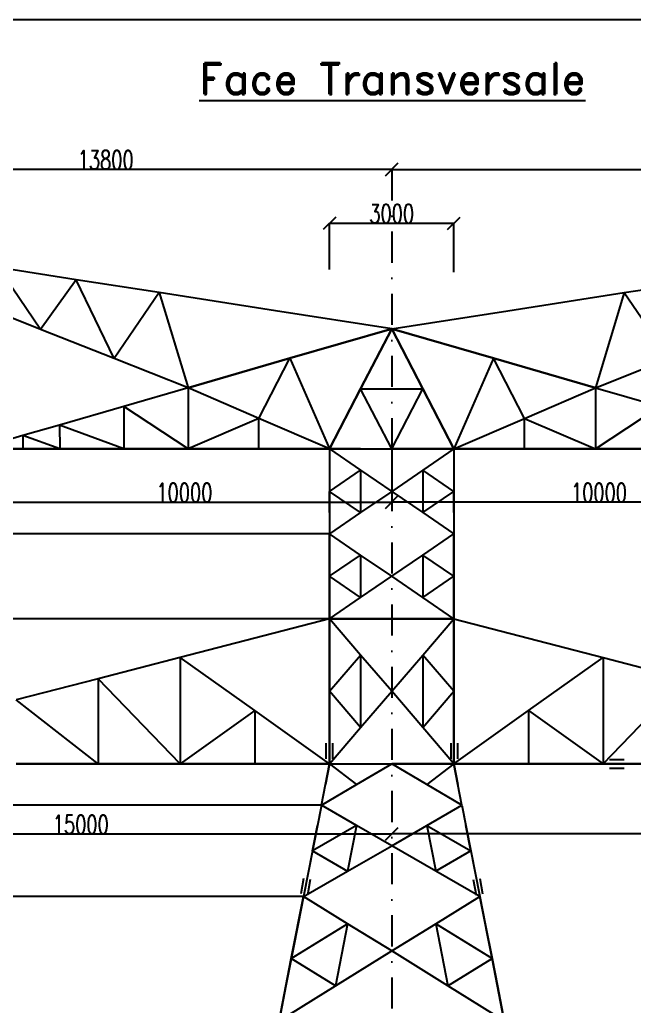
# Model space of a CAD drawing. Header units: millimetres. Extents: x 3750 to 125400, y -103 to 85997.
# Drawn here: x 15947 to 30771, y 62187 to 85997 of the extents above; entities that cross this region are included whole.
import ezdxf
from ezdxf.enums import TextEntityAlignment as Align

# ---------------------------------------------------------------- set-up
doc = ezdxf.new("R2010")
doc.units = ezdxf.units.MM
doc.header["$LTSCALE"] = 1500
doc.linetypes.add('DASHDOT', pattern=[1, 0.5, -0.25, 0, -0.25])
doc.linetypes.add('TRATTEGGIATA', pattern=[19.05, 12.7, -6.35])
for name, color, linetype in [('LS', 7, 'Continuous'), ('MZ', 6, 'DASHDOT'), ('REDUNDANT', 6, 'TRATTEGGIATA')]:
    doc.layers.add(name, color=color, linetype=linetype)
doc.styles.add('RD', font='ROMAND8.SHX', dxfattribs={"width": 0.7})
doc.styles.add('RS', font='ROMANS8.shx', dxfattribs={"width": 0.7})
doc.dimstyles.new('TRATTO', dxfattribs={"dimscale": 0, "dimtxt": 450, "dimasz": 300, "dimexe": 0, "dimexo": 0.06, "dimgap": 5, "dimtad": 1, "dimdec": 0, "dimzin": 0, "dimdsep": 46, "dimtxsty": 'RS', "dimblk1": 'OBLIQUE', "dimblk2": 'OBLIQUE', "dimsah": 1, "dimcen": 0.09, "dimclrd": 2, "dimclre": 2, "dimclrt": 7, "dimadec": 0, "dimazin": 0, "dimtfac": 1, "dimtdec": 0, "dimtix": 1, "dimtmove": 2, "dimatfit": 3, "dimfxl": 1, "dimtolj": 1, "dimtzin": 0, "dimarcsym": 0})

# ---------------------------------------------------------------- blocks, each defined once
blk = doc.blocks.new('_OBLIQUE')
at = {"color": 0, "linetype": 'ByBlock'}
blk.add_line((-0.5, -0.5), (0.5, 0.5), dxfattribs=at)
blk = doc.blocks.new('*D7')
at = {"color": 2, "lineweight": -2, "transparency": 16777216}
for p, q in [((23419, 79970), (23419, 81086)), ((23419, 81086), (26419, 81086)), ((26419, 79907), (26419, 81086))]:
    blk.add_line(p, q, dxfattribs=at)
at = {"layer": 'DEFPOINTS', "color": 0, "transparency": 16777216}
for p in [(26419, 81086), (23419, 79970), (26419, 79907)]:
    blk.add_point(p, dxfattribs=at)
at = {"color": 2, "lineweight": -2, "transparency": 16777216, "xscale": 300, "yscale": 300, "zscale": 300, "rotation": 180}
blk.add_blockref('_OBLIQUE', (23419, 81086), dxfattribs=at)
at = {"color": 2, "lineweight": -2, "transparency": 16777216, "xscale": 300, "yscale": 300, "zscale": 300}
blk.add_blockref('_OBLIQUE', (26419, 81086), dxfattribs=at)
at = {"color": 7, "transparency": 16777216, "insert": (24919, 81316), "char_height": 450, "attachment_point": 5, "style": 'RS'}
blk.add_mtext('\\A1;3000', dxfattribs=at)
blk = doc.blocks.new('*D8')
at = {"color": 2, "lineweight": -2, "transparency": 16777216}
for p, q in [((11119, 80639), (11119, 82383)), ((24919, 82383), (11119, 82383)), ((24919, 82384), (24919, 82383))]:
    blk.add_line(p, q, dxfattribs=at)
at = {"layer": 'DEFPOINTS', "color": 0, "transparency": 16777216}
for p in [(11119, 82383), (24919, 82383), (11119, 80639)]:
    blk.add_point(p, dxfattribs=at)
at = {"color": 2, "lineweight": -2, "transparency": 16777216, "xscale": 300, "yscale": 300, "zscale": 300, "rotation": 180}
blk.add_blockref('_OBLIQUE', (11119, 82383), dxfattribs=at)
at = {"color": 2, "lineweight": -2, "transparency": 16777216, "xscale": 300, "yscale": 300, "zscale": 300}
blk.add_blockref('_OBLIQUE', (24919, 82383), dxfattribs=at)
at = {"color": 7, "transparency": 16777216, "insert": (18019, 82613), "char_height": 450, "attachment_point": 5, "style": 'RS'}
blk.add_mtext('\\A1;13800', dxfattribs=at)
blk = doc.blocks.new('*D9')
at = {"color": 2, "lineweight": -2, "transparency": 16777216}
for p, q in [((24919, 82384), (24919, 82383)), ((24919, 82383), (38719, 82383)), ((38719, 80639), (38719, 82383))]:
    blk.add_line(p, q, dxfattribs=at)
at = {"layer": 'DEFPOINTS', "color": 0, "transparency": 16777216}
for p in [(24919, 82383), (38719, 82383), (38719, 80639)]:
    blk.add_point(p, dxfattribs=at)
at = {"color": 2, "lineweight": -2, "transparency": 16777216, "xscale": 300, "yscale": 300, "zscale": 300, "rotation": 180}
blk.add_blockref('_OBLIQUE', (24919, 82383), dxfattribs=at)
at = {"color": 2, "lineweight": -2, "transparency": 16777216, "xscale": 300, "yscale": 300, "zscale": 300}
blk.add_blockref('_OBLIQUE', (38719, 82383), dxfattribs=at)
at = {"color": 7, "transparency": 16777216, "insert": (31819, 82613), "char_height": 450, "attachment_point": 5, "style": 'RS'}
blk.add_mtext('\\A1;13800', dxfattribs=at)
blk = doc.blocks.new('*D10')
at = {"layer": 'DEFPOINTS', "color": 0, "transparency": 16777216}
for p in [(14919, 75639), (24919, 75639), (24919, 74354)]:
    blk.add_point(p, dxfattribs=at)
at = {"layer": 'LS', "color": 2, "lineweight": -2, "transparency": 16777216}
for p, q in [((14919, 75639), (14919, 74354)), ((24919, 75639), (24919, 74354)), ((14919, 74354), (24919, 74354))]:
    blk.add_line(p, q, dxfattribs=at)
at = {"layer": 'LS', "color": 2, "lineweight": -2, "transparency": 16777216, "xscale": 300, "yscale": 300, "zscale": 300, "rotation": 180}
blk.add_blockref('_OBLIQUE', (14919, 74354), dxfattribs=at)
at = {"layer": 'LS', "color": 2, "lineweight": -2, "transparency": 16777216, "xscale": 300, "yscale": 300, "zscale": 300}
blk.add_blockref('_OBLIQUE', (24919, 74354), dxfattribs=at)
at = {"layer": 'LS', "color": 7, "transparency": 16777216, "insert": (19919, 74584), "char_height": 450, "attachment_point": 5, "style": 'RS'}
blk.add_mtext('\\A1;10000', dxfattribs=at)
blk = doc.blocks.new('*D11')
at = {"layer": 'DEFPOINTS', "color": 0, "transparency": 16777216}
for p in [(24919, 75639), (34919, 75639), (24919, 74354)]:
    blk.add_point(p, dxfattribs=at)
at = {"layer": 'LS', "color": 2, "lineweight": -2, "transparency": 16777216}
for p, q in [((24919, 75639), (24919, 74354)), ((34919, 75639), (34919, 74354)), ((34919, 74354), (24919, 74354))]:
    blk.add_line(p, q, dxfattribs=at)
at = {"layer": 'LS', "color": 2, "lineweight": -2, "transparency": 16777216, "xscale": 300, "yscale": 300, "zscale": 300, "rotation": 180}
blk.add_blockref('_OBLIQUE', (24919, 74354), dxfattribs=at)
at = {"layer": 'LS', "color": 2, "lineweight": -2, "transparency": 16777216, "xscale": 300, "yscale": 300, "zscale": 300}
blk.add_blockref('_OBLIQUE', (34919, 74354), dxfattribs=at)
at = {"layer": 'LS', "color": 7, "transparency": 16777216, "insert": (29919, 74584), "char_height": 450, "attachment_point": 5, "style": 'RS'}
blk.add_mtext('\\A1;10000', dxfattribs=at)
blk = doc.blocks.new('*D12')
at = {"layer": 'DEFPOINTS', "color": 0, "transparency": 16777216}
for p in [(23419, 75639), (8424, 73589), (23419, 73589)]:
    blk.add_point(p, dxfattribs=at)
at = {"layer": 'LS', "color": 2, "lineweight": -2, "transparency": 16777216}
for p, q in [((23419, 75639), (8424, 75639)), ((8424, 75639), (8424, 73589)), ((23419, 73589), (8424, 73589))]:
    blk.add_line(p, q, dxfattribs=at)
at = {"layer": 'LS', "color": 2, "lineweight": -2, "transparency": 16777216, "xscale": 300, "yscale": 300, "zscale": 300}
for p, rotation in [((8424, 75639), 90), ((8424, 73589), 270)]:
    blk.add_blockref('_OBLIQUE', p, dxfattribs=dict(at, rotation=rotation))
at = {"layer": 'LS', "color": 7, "transparency": 16777216, "insert": (8194, 74614), "char_height": 450, "attachment_point": 5, "rotation": 90, "style": 'RS'}
blk.add_mtext('\\A1;2050', dxfattribs=at)
blk = doc.blocks.new('*D13')
at = {"layer": 'DEFPOINTS', "color": 0, "transparency": 16777216}
for p in [(23419, 73589), (8424, 71539), (23419, 71539)]:
    blk.add_point(p, dxfattribs=at)
at = {"layer": 'LS', "color": 2, "lineweight": -2, "transparency": 16777216}
for p, q in [((23419, 73589), (8424, 73589)), ((8424, 73589), (8424, 71539)), ((23419, 71539), (8424, 71539))]:
    blk.add_line(p, q, dxfattribs=at)
at = {"layer": 'LS', "color": 2, "lineweight": -2, "transparency": 16777216, "xscale": 300, "yscale": 300, "zscale": 300}
for p, rotation in [((8424, 73589), 90), ((8424, 71539), 270)]:
    blk.add_blockref('_OBLIQUE', p, dxfattribs=dict(at, rotation=rotation))
at = {"layer": 'LS', "color": 7, "transparency": 16777216, "insert": (8194, 72564), "char_height": 450, "attachment_point": 5, "rotation": 90, "style": 'RS'}
blk.add_mtext('\\A1;2050', dxfattribs=at)
blk = doc.blocks.new('*D14')
at = {"layer": 'DEFPOINTS', "color": 0, "transparency": 16777216}
for p in [(23419, 71539), (8424, 68039), (9919, 68039)]:
    blk.add_point(p, dxfattribs=at)
at = {"layer": 'LS', "color": 2, "lineweight": -2, "transparency": 16777216}
for p, q in [((23419, 71539), (8424, 71539)), ((8424, 71539), (8424, 68039)), ((9919, 68039), (8424, 68039))]:
    blk.add_line(p, q, dxfattribs=at)
at = {"layer": 'LS', "color": 2, "lineweight": -2, "transparency": 16777216, "xscale": 300, "yscale": 300, "zscale": 300}
for p, rotation in [((8424, 71539), 90), ((8424, 68039), 270)]:
    blk.add_blockref('_OBLIQUE', p, dxfattribs=dict(at, rotation=rotation))
at = {"layer": 'LS', "color": 7, "transparency": 16777216, "insert": (8194, 69789), "char_height": 450, "attachment_point": 5, "rotation": 90, "style": 'RS'}
blk.add_mtext('\\A1;3500', dxfattribs=at)
blk = doc.blocks.new('*D16')
at = {"layer": 'DEFPOINTS', "color": 0, "transparency": 16777216}
for p in [(9919, 68039), (24919, 66345), (24919, 66345)]:
    blk.add_point(p, dxfattribs=at)
at = {"layer": 'LS', "color": 2, "lineweight": -2, "transparency": 16777216}
for p, q in [((9919, 68039), (9919, 66345)), ((9919, 66345), (24919, 66345)), ((24919, 66345), (24919, 66345))]:
    blk.add_line(p, q, dxfattribs=at)
at = {"layer": 'LS', "color": 2, "lineweight": -2, "transparency": 16777216, "xscale": 300, "yscale": 300, "zscale": 300, "rotation": 180}
blk.add_blockref('_OBLIQUE', (9919, 66345), dxfattribs=at)
at = {"layer": 'LS', "color": 2, "lineweight": -2, "transparency": 16777216, "xscale": 300, "yscale": 300, "zscale": 300}
blk.add_blockref('_OBLIQUE', (24919, 66345), dxfattribs=at)
at = {"layer": 'LS', "color": 7, "transparency": 16777216, "insert": (17419, 66575), "char_height": 450, "attachment_point": 5, "style": 'RS'}
blk.add_mtext('\\A1;15000', dxfattribs=at)
blk = doc.blocks.new('*D17')
at = {"layer": 'DEFPOINTS', "color": 0, "transparency": 16777216}
for p in [(39919, 68039), (24919, 66345), (24919, 66345)]:
    blk.add_point(p, dxfattribs=at)
at = {"layer": 'LS', "color": 2, "lineweight": -2, "transparency": 16777216}
for p, q in [((39919, 68039), (39919, 66345)), ((24919, 66345), (24919, 66345)), ((39919, 66345), (24919, 66345))]:
    blk.add_line(p, q, dxfattribs=at)
at = {"layer": 'LS', "color": 2, "lineweight": -2, "transparency": 16777216, "xscale": 300, "yscale": 300, "zscale": 300, "rotation": 180}
blk.add_blockref('_OBLIQUE', (24919, 66345), dxfattribs=at)
at = {"layer": 'LS', "color": 2, "lineweight": -2, "transparency": 16777216, "xscale": 300, "yscale": 300, "zscale": 300}
blk.add_blockref('_OBLIQUE', (39919, 66345), dxfattribs=at)
at = {"layer": 'LS', "color": 7, "transparency": 16777216, "insert": (32419, 66575), "char_height": 450, "attachment_point": 5, "style": 'RS'}
blk.add_mtext('\\A1;15000', dxfattribs=at)
blk = doc.blocks.new('*D19')
at = {"layer": 'DEFPOINTS', "color": 0, "transparency": 16777216}
for p in [(23223, 67039), (8424, 64839), (22792, 64839)]:
    blk.add_point(p, dxfattribs=at)
at = {"layer": 'LS', "color": 2, "lineweight": -2, "transparency": 16777216}
for p, q in [((23223, 67039), (8424, 67039)), ((8424, 67039), (8424, 64839)), ((22792, 64839), (8424, 64839))]:
    blk.add_line(p, q, dxfattribs=at)
at = {"layer": 'LS', "color": 2, "lineweight": -2, "transparency": 16777216, "xscale": 300, "yscale": 300, "zscale": 300}
for p, rotation in [((8424, 67039), 90), ((8424, 64839), 270)]:
    blk.add_blockref('_OBLIQUE', p, dxfattribs=dict(at, rotation=rotation))
at = {"layer": 'LS', "color": 7, "transparency": 16777216, "insert": (8194, 65939), "char_height": 450, "attachment_point": 5, "rotation": 90, "style": 'RS'}
blk.add_mtext('\\A1;2200', dxfattribs=at)
blk = doc.blocks.new('*D20')
at = {"layer": 'DEFPOINTS', "color": 0, "transparency": 16777216}
for p in [(22792, 64839), (8424, 61839), (22203, 61839)]:
    blk.add_point(p, dxfattribs=at)
at = {"layer": 'LS', "color": 2, "lineweight": -2, "transparency": 16777216}
for p, q in [((22792, 64839), (8424, 64839)), ((8424, 64839), (8424, 61839)), ((22203, 61839), (8424, 61839))]:
    blk.add_line(p, q, dxfattribs=at)
at = {"layer": 'LS', "color": 2, "lineweight": -2, "transparency": 16777216, "xscale": 300, "yscale": 300, "zscale": 300}
for p, rotation in [((8424, 64839), 90), ((8424, 61839), 270)]:
    blk.add_blockref('_OBLIQUE', p, dxfattribs=dict(at, rotation=rotation))
at = {"layer": 'LS', "color": 7, "transparency": 16777216, "insert": (8194, 63339), "char_height": 450, "attachment_point": 5, "rotation": 90, "style": 'RS'}
blk.add_mtext('\\A1;3000', dxfattribs=at)

msp = doc.modelspace()

# ---------------------------------------------------------------- linework, layer by layer
at = {"layer": 'LS', "color": 2}
msp.add_line((23222.9, 67038.7), (20264.5, 67038.7), dxfattribs=at)
at = {"layer": 'LS', "color": 8}
msp.add_lwpolyline([(3750, 85997.3), (3750, -102.7), (99150, -102.7), (99150, 11897.3), (125400, 11897.3), (125400, 85997.3), (3750, 85997.3)], close=True, dxfattribs=at)
at = {"layer": 'MZ'}
msp.add_line((24918.9, 82383.5), (24918.9, 41136.2), dxfattribs=at)
at = {"layer": 'REDUNDANT'}
for p, q in [((16450.9, 78523.7), (15426.9, 80015.7)), ((16450.9, 78523.7), (15426.9, 80015.7)), ((17304.9, 79722.7), (15426.9, 80015.7)), ((17304.9, 79722.7), (15426.9, 80015.7)), ((17304.9, 79722.7), (15426.9, 80015.7)), ((17304.9, 79722.7), (15426.9, 80015.7)), ((17304.9, 79722.7), (16450.9, 78523.7)), ((17304.9, 79722.7), (16450.9, 78523.7)), ((18227.9, 77818.7), (17304.9, 79722.7)), ((18227.9, 77818.7), (17304.9, 79722.7)), ((19308.9, 79411.7), (17304.9, 79722.7)), ((19308.9, 79411.7), (17304.9, 79722.7)), ((19308.9, 79411.7), (17304.9, 79722.7)), ((19308.9, 79411.7), (17304.9, 79722.7)), ((30528.9, 79411.7), (32532.9, 79722.7)), ((30528.9, 79411.7), (32532.9, 79722.7)), ((30528.9, 79411.7), (32532.9, 79722.7)), ((30528.9, 79411.7), (32532.9, 79722.7)), ((19308.9, 79411.7), (18227.9, 77818.7)), ((19308.9, 79411.7), (18227.9, 77818.7)), ((19308.9, 79411.7), (20005.9, 77113.7)), ((19308.9, 79411.7), (20005.9, 77113.7)), ((19308.9, 79411.7), (19308.9, 79411.7)), ((19308.9, 79411.7), (20005.9, 77113.7)), ((19308.9, 79411.7), (20005.9, 77113.7)), ((22113.9, 78974.7), (19308.9, 79411.7)), ((22113.9, 78974.7), (19308.9, 79411.7)), ((22113.9, 78974.7), (19308.9, 79411.7)), ((22113.9, 78974.7), (19308.9, 79411.7)), ((27723.9, 78974.7), (30528.9, 79411.7)), ((27723.9, 78974.7), (30528.9, 79411.7)), ((27723.9, 78974.7), (30528.9, 79411.7)), ((27723.9, 78974.7), (30528.9, 79411.7)), ((30528.9, 79411.7), (29831.9, 77113.7)), ((30528.9, 79411.7), (29831.9, 77113.7)), ((30528.9, 79411.7), (29831.9, 77113.7)), ((30528.9, 79411.7), (29831.9, 77113.7)), ((30528.9, 79411.7), (31609.9, 77818.7)), ((30528.9, 79411.7), (31609.9, 77818.7)), ((30528.9, 79411.7), (30528.9, 79411.7)), ((16450.9, 78523.7), (14673.9, 79228.7)), ((16450.9, 78523.7), (14673.9, 79228.7)), ((16450.9, 78523.7), (14673.9, 79228.7)), ((16450.9, 78523.7), (14673.9, 79228.7)), ((24918.9, 78538.7), (22113.9, 78974.7)), ((24918.9, 78538.7), (22113.9, 78974.7)), ((24918.9, 78538.7), (22113.9, 78974.7)), ((24918.9, 78538.7), (22113.9, 78974.7)), ((24918.9, 78538.7), (27723.9, 78974.7)), ((24918.9, 78538.7), (27723.9, 78974.7)), ((24918.9, 78538.7), (27723.9, 78974.7)), ((24918.9, 78538.7), (27723.9, 78974.7)), ((18227.9, 77818.7), (16450.9, 78523.7)), ((18227.9, 77818.7), (16450.9, 78523.7)), ((18227.9, 77818.7), (16450.9, 78523.7)), ((18227.9, 77818.7), (16450.9, 78523.7)), ((24918.9, 78538.7), (22461.9, 77826.7)), ((24918.9, 78538.7), (22461.9, 77826.7)), ((22461.9, 77826.7), (24918.9, 78538.7)), ((22461.9, 77826.7), (24918.9, 78538.7)), ((24918.9, 78538.7), (24168.9, 77088.7)), ((24918.9, 78538.7), (24168.9, 77088.7)), ((24168.9, 77088.7), (24918.9, 78538.7)), ((24168.9, 77088.7), (24918.9, 78538.7)), ((24918.9, 78538.7), (24918.9, 78538.7)), ((24918.9, 78538.7), (24918.9, 78538.7)), ((24918.9, 78538.7), (25668.9, 77088.7)), ((24918.9, 78538.7), (25668.9, 77088.7)), ((24918.9, 78538.7), (27375.9, 77826.7)), ((24918.9, 78538.7), (27375.9, 77826.7)), ((25668.9, 77088.7), (24918.9, 78538.7)), ((25668.9, 77088.7), (24918.9, 78538.7)), ((27375.9, 77826.7), (24918.9, 78538.7)), ((27375.9, 77826.7), (24918.9, 78538.7)), ((20005.9, 77113.7), (18227.9, 77818.7)), ((20005.9, 77113.7), (18227.9, 77818.7)), ((20005.9, 77113.7), (18227.9, 77818.7)), ((20005.9, 77113.7), (18227.9, 77818.7)), ((22461.9, 77826.7), (20005.9, 77113.7)), ((22461.9, 77826.7), (20005.9, 77113.7)), ((20005.9, 77113.7), (22461.9, 77826.7)), ((20005.9, 77113.7), (22461.9, 77826.7)), ((21711.9, 76376.7), (22461.9, 77826.7)), ((21711.9, 76376.7), (22461.9, 77826.7)), ((22461.9, 77826.7), (23418.9, 75638.7)), ((22461.9, 77826.7), (23418.9, 75638.7)), ((27375.9, 77826.7), (26418.9, 75638.7)), ((27375.9, 77826.7), (26418.9, 75638.7)), ((27375.9, 77826.7), (29831.9, 77113.7)), ((27375.9, 77826.7), (29831.9, 77113.7)), ((28125.9, 76376.7), (27375.9, 77826.7)), ((28125.9, 76376.7), (27375.9, 77826.7)), ((29831.9, 77113.7), (27375.9, 77826.7)), ((29831.9, 77113.7), (27375.9, 77826.7)), ((29831.9, 77113.7), (31609.9, 77818.7)), ((29831.9, 77113.7), (31609.9, 77818.7)), ((29831.9, 77113.7), (31609.9, 77818.7)), ((29831.9, 77113.7), (31609.9, 77818.7)), ((20005.9, 77113.7), (18456.9, 76664.7)), ((20005.9, 77113.7), (18456.9, 76664.7)), ((21711.9, 76376.7), (20005.9, 77113.7)), ((21711.9, 76376.7), (20005.9, 77113.7)), ((20005.9, 77113.7), (20005.9, 75638.7)), ((20005.9, 77113.7), (20005.9, 75638.7)), ((20005.9, 77113.7), (20005.9, 77113.7)), ((21711.9, 76376.7), (20005.9, 77113.7)), ((21711.9, 76376.7), (20005.9, 77113.7)), ((20005.9, 77113.7), (20005.9, 75638.7)), ((20005.9, 77113.7), (20005.9, 75638.7)), ((24168.9, 77088.7), (23418.9, 75638.7)), ((24168.9, 77088.7), (23418.9, 75638.7)), ((23418.9, 75638.7), (24168.9, 77088.7)), ((23418.9, 75638.7), (24168.9, 77088.7)), ((24168.9, 77088.7), (24168.9, 77088.7)), ((24918.9, 75638.7), (24168.9, 77088.7)), ((24918.9, 75638.7), (24168.9, 77088.7)), ((24168.9, 77088.7), (25668.9, 77088.7)), ((24168.9, 77088.7), (25668.9, 77088.7)), ((24918.9, 75638.7), (25668.9, 77088.7)), ((24918.9, 75638.7), (25668.9, 77088.7)), ((25668.9, 77088.7), (26418.9, 75638.7)), ((25668.9, 77088.7), (26418.9, 75638.7)), ((25668.9, 77088.7), (25668.9, 77088.7)), ((26418.9, 75638.7), (25668.9, 77088.7)), ((26418.9, 75638.7), (25668.9, 77088.7)), ((28125.9, 76376.7), (29831.9, 77113.7)), ((28125.9, 76376.7), (29831.9, 77113.7)), ((28125.9, 76376.7), (29831.9, 77113.7)), ((28125.9, 76376.7), (29831.9, 77113.7)), ((29831.9, 77113.7), (29831.9, 75638.7)), ((29831.9, 77113.7), (29831.9, 75638.7)), ((29831.9, 77113.7), (29831.9, 77113.7)), ((29831.9, 77113.7), (29831.9, 75638.7)), ((29831.9, 77113.7), (29831.9, 75638.7)), ((29831.9, 77113.7), (31380.9, 76664.7)), ((29831.9, 77113.7), (31380.9, 76664.7)), ((18456.9, 76664.7), (16908.9, 76215.7)), ((18456.9, 76664.7), (16908.9, 76215.7)), ((20005.9, 75638.7), (18456.9, 76664.7)), ((20005.9, 75638.7), (18456.9, 76664.7)), ((18456.9, 76664.7), (18457.9, 75638.7)), ((18456.9, 76664.7), (18457.9, 75638.7)), ((29831.9, 75638.7), (31380.9, 76664.7)), ((29831.9, 75638.7), (31380.9, 76664.7)), ((16908.9, 76215.7), (16024.9, 75959.7)), ((16908.9, 76215.7), (16024.9, 75959.7)), ((18457.9, 75638.7), (16908.9, 76215.7)), ((18457.9, 75638.7), (16908.9, 76215.7)), ((16908.9, 76215.7), (16909.9, 75638.7)), ((16908.9, 76215.7), (16909.9, 75638.7)), ((16908.9, 76215.7), (16908.9, 76215.7)), ((16908.9, 76215.7), (16909.9, 75638.7)), ((21711.9, 76376.7), (20005.9, 75638.7)), ((21711.9, 76376.7), (20005.9, 75638.7)), ((23418.9, 75638.7), (21711.9, 76376.7)), ((23418.9, 75638.7), (21711.9, 76376.7)), ((23418.9, 75638.7), (21711.9, 76376.7)), ((23418.9, 75638.7), (21711.9, 76376.7)), ((21712.9, 75638.7), (21711.9, 76376.7)), ((21712.9, 75638.7), (21711.9, 76376.7)), ((26418.9, 75638.7), (28125.9, 76376.7)), ((26418.9, 75638.7), (28125.9, 76376.7)), ((26418.9, 75638.7), (28125.9, 76376.7)), ((26418.9, 75638.7), (28125.9, 76376.7)), ((28124.9, 75638.7), (28125.9, 76376.7)), ((28124.9, 75638.7), (28125.9, 76376.7)), ((28125.9, 76376.7), (29831.9, 75638.7)), ((28125.9, 76376.7), (29831.9, 75638.7)), ((16024.9, 75959.7), (14918.9, 75638.7)), ((16024.9, 75959.7), (14918.9, 75638.7)), ((16909.9, 75638.7), (16024.9, 75959.7)), ((16909.9, 75638.7), (16024.9, 75959.7)), ((16024.9, 75959.7), (16024.9, 75638.7)), ((16024.9, 75959.7), (16024.9, 75638.7)), ((14918.9, 75638.7), (16024.9, 75638.7)), ((16024.9, 75638.7), (14918.9, 75638.7)), ((16024.9, 75638.7), (14918.9, 75638.7)), ((16024.9, 75638.7), (14918.9, 75638.7)), ((16024.9, 75638.7), (16909.9, 75638.7)), ((16909.9, 75638.7), (16024.9, 75638.7)), ((16909.9, 75638.7), (16024.9, 75638.7)), ((16909.9, 75638.7), (16024.9, 75638.7)), ((16909.9, 75638.7), (18457.9, 75638.7)), ((18457.9, 75638.7), (16909.9, 75638.7)), ((18457.9, 75638.7), (16909.9, 75638.7)), ((18457.9, 75638.7), (16909.9, 75638.7)), ((16909.9, 75638.7), (16909.9, 75638.7)), ((18457.9, 75638.7), (20005.9, 75638.7)), ((20005.9, 75638.7), (18457.9, 75638.7)), ((20005.9, 75638.7), (18457.9, 75638.7)), ((20005.9, 75638.7), (18457.9, 75638.7)), ((20005.9, 75638.7), (21712.9, 75638.7)), ((21712.9, 75638.7), (20005.9, 75638.7)), ((21712.9, 75638.7), (20005.9, 75638.7)), ((21712.9, 75638.7), (20005.9, 75638.7)), ((20005.9, 75638.7), (20005.9, 75638.7)), ((21712.9, 75638.7), (23418.9, 75638.7)), ((23418.9, 75638.7), (21712.9, 75638.7)), ((23418.9, 75638.7), (21712.9, 75638.7)), ((23418.9, 75638.7), (21712.9, 75638.7)), ((23418.9, 75638.7), (23418.9, 74613.7)), ((23418.9, 75638.7), (23418.9, 74613.7)), ((23418.9, 75638.7), (24168.9, 75126.7)), ((23418.9, 75638.7), (24168.9, 75126.7)), ((23418.9, 75638.7), (23418.9, 75126.7)), ((23418.9, 75638.7), (23418.9, 75126.7)), ((23418.9, 75638.7), (24918.9, 75638.7)), ((23418.9, 75638.7), (24918.9, 75638.7)), ((23418.9, 75638.7), (23418.9, 75638.7)), ((23418.9, 75638.7), (23418.9, 75638.7)), ((24168.9, 75638.7), (23418.9, 75638.7)), ((23418.9, 75638.7), (24168.9, 75638.7)), ((23418.9, 75638.7), (24168.9, 75638.7)), ((23418.9, 75638.7), (24168.9, 75638.7)), ((24168.9, 75638.7), (25668.9, 75638.7)), ((24168.9, 75638.7), (25668.9, 75638.7)), ((24168.9, 75638.7), (24918.9, 75638.7)), ((24168.9, 75638.7), (24918.9, 75638.7)), ((24918.9, 75638.7), (26418.9, 75638.7)), ((24918.9, 75638.7), (26418.9, 75638.7)), ((25668.9, 75638.7), (24918.9, 75638.7)), ((25668.9, 75638.7), (24918.9, 75638.7)), ((26418.9, 75638.7), (25668.9, 75126.7)), ((26418.9, 75638.7), (25668.9, 75126.7)), ((25668.9, 75638.7), (26418.9, 75638.7)), ((25668.9, 75638.7), (26418.9, 75638.7)), ((26418.9, 75638.7), (25668.9, 75638.7)), ((26418.9, 75638.7), (25668.9, 75638.7)), ((26418.9, 75638.7), (26418.9, 74613.7)), ((26418.9, 75638.7), (26418.9, 74613.7)), ((26418.9, 75638.7), (26418.9, 75126.7)), ((26418.9, 75638.7), (26418.9, 75126.7)), ((26418.9, 75638.7), (26418.9, 75638.7)), ((26418.9, 75638.7), (26418.9, 75638.7)), ((26418.9, 75638.7), (28124.9, 75638.7)), ((28124.9, 75638.7), (26418.9, 75638.7)), ((26418.9, 75638.7), (28124.9, 75638.7)), ((26418.9, 75638.7), (28124.9, 75638.7)), ((28124.9, 75638.7), (29831.9, 75638.7)), ((29831.9, 75638.7), (28124.9, 75638.7)), ((28124.9, 75638.7), (29831.9, 75638.7)), ((28124.9, 75638.7), (29831.9, 75638.7)), ((29831.9, 75638.7), (31379.9, 75638.7)), ((31379.9, 75638.7), (29831.9, 75638.7)), ((29831.9, 75638.7), (29831.9, 75638.7)), ((29831.9, 75638.7), (31379.9, 75638.7)), ((29831.9, 75638.7), (31379.9, 75638.7)), ((23418.9, 74613.7), (24168.9, 75126.7)), ((23418.9, 74613.7), (24168.9, 75126.7)), ((23418.9, 75126.7), (23418.9, 74613.7)), ((23418.9, 75126.7), (23418.9, 74613.7)), ((23418.9, 75126.7), (23418.9, 74100.7)), ((23418.9, 75126.7), (23418.9, 74100.7)), ((23418.9, 75126.7), (23418.9, 74613.7)), ((23418.9, 75126.7), (23418.9, 74613.7)), ((24168.9, 75126.7), (24168.9, 74100.7)), ((24168.9, 75126.7), (24168.9, 74100.7)), ((24168.9, 75126.7), (24918.9, 74613.7)), ((24168.9, 75126.7), (24918.9, 74613.7)), ((25668.9, 75126.7), (24918.9, 74613.7)), ((25668.9, 75126.7), (24918.9, 74613.7)), ((25668.9, 75126.7), (25668.9, 74100.7)), ((25668.9, 75126.7), (25668.9, 74100.7)), ((26418.9, 74613.7), (25668.9, 75126.7)), ((26418.9, 74613.7), (25668.9, 75126.7)), ((26418.9, 75126.7), (26418.9, 74613.7)), ((26418.9, 75126.7), (26418.9, 74613.7)), ((26418.9, 75126.7), (26418.9, 74100.7)), ((26418.9, 75126.7), (26418.9, 74100.7)), ((26418.9, 75126.7), (26418.9, 74613.7)), ((26418.9, 75126.7), (26418.9, 74613.7)), ((24168.9, 74100.7), (23418.9, 74613.7)), ((24168.9, 74100.7), (23418.9, 74613.7)), ((23418.9, 74100.7), (23418.9, 74613.7)), ((23418.9, 74100.7), (23418.9, 74613.7)), ((23418.9, 74613.7), (23418.9, 73588.7)), ((23418.9, 74613.7), (23418.9, 73588.7)), ((23418.9, 74613.7), (23418.9, 74100.7)), ((23418.9, 74613.7), (23418.9, 74100.7)), ((24918.9, 74613.7), (24168.9, 74100.7)), ((24918.9, 74613.7), (24168.9, 74100.7)), ((24918.9, 74613.7), (25668.9, 74100.7)), ((24918.9, 74613.7), (25668.9, 74100.7)), ((25668.9, 74100.7), (26418.9, 74613.7)), ((25668.9, 74100.7), (26418.9, 74613.7)), ((26418.9, 74100.7), (26418.9, 74613.7)), ((26418.9, 74100.7), (26418.9, 74613.7)), ((26418.9, 74613.7), (26418.9, 73588.7)), ((26418.9, 74613.7), (26418.9, 73588.7)), ((26418.9, 74613.7), (26418.9, 74100.7)), ((26418.9, 74613.7), (26418.9, 74100.7)), ((24168.9, 74100.7), (23418.9, 73588.7)), ((24168.9, 74100.7), (23418.9, 73588.7)), ((23418.9, 74100.7), (23418.9, 73588.7)), ((23418.9, 74100.7), (23418.9, 73588.7)), ((25668.9, 74100.7), (26418.9, 73588.7)), ((25668.9, 74100.7), (26418.9, 73588.7)), ((26418.9, 74100.7), (26418.9, 73588.7)), ((26418.9, 74100.7), (26418.9, 73588.7)), ((23418.9, 72563.7), (23418.9, 73588.7)), ((23418.9, 72563.7), (23418.9, 73588.7)), ((24168.9, 73076.7), (23418.9, 73588.7)), ((24168.9, 73076.7), (23418.9, 73588.7)), ((23418.9, 73588.7), (23418.9, 73076.7)), ((23418.9, 73588.7), (23418.9, 73076.7)), ((25668.9, 73076.7), (26418.9, 73588.7)), ((25668.9, 73076.7), (26418.9, 73588.7)), ((26418.9, 72563.7), (26418.9, 73588.7)), ((26418.9, 72563.7), (26418.9, 73588.7)), ((26418.9, 73588.7), (26418.9, 73076.7)), ((26418.9, 73588.7), (26418.9, 73076.7)), ((23418.9, 72563.7), (24168.9, 73076.7)), ((23418.9, 72563.7), (24168.9, 73076.7)), ((23418.9, 72563.7), (23418.9, 73076.7)), ((23418.9, 72563.7), (23418.9, 73076.7)), ((23418.9, 73076.7), (23418.9, 72050.7)), ((23418.9, 73076.7), (23418.9, 72050.7)), ((23418.9, 73076.7), (23418.9, 72563.7)), ((23418.9, 73076.7), (23418.9, 72563.7)), ((24168.9, 73076.7), (24168.9, 72050.7)), ((24168.9, 73076.7), (24168.9, 72050.7)), ((24918.9, 72563.7), (24168.9, 73076.7)), ((24918.9, 72563.7), (24168.9, 73076.7)), ((24918.9, 72563.7), (25668.9, 73076.7)), ((24918.9, 72563.7), (25668.9, 73076.7)), ((26418.9, 72563.7), (25668.9, 73076.7)), ((26418.9, 72563.7), (25668.9, 73076.7)), ((25668.9, 73076.7), (25668.9, 72050.7)), ((25668.9, 73076.7), (25668.9, 72050.7)), ((26418.9, 72563.7), (26418.9, 73076.7)), ((26418.9, 72563.7), (26418.9, 73076.7)), ((26418.9, 73076.7), (26418.9, 72050.7)), ((26418.9, 73076.7), (26418.9, 72050.7)), ((26418.9, 73076.7), (26418.9, 72563.7)), ((26418.9, 73076.7), (26418.9, 72563.7)), ((24168.9, 72050.7), (23418.9, 72563.7)), ((24168.9, 72050.7), (23418.9, 72563.7)), ((23418.9, 72050.7), (23418.9, 72563.7)), ((23418.9, 72050.7), (23418.9, 72563.7)), ((23418.9, 71538.7), (23418.9, 72563.7)), ((23418.9, 71538.7), (23418.9, 72563.7)), ((23418.9, 72563.7), (23418.9, 72050.7)), ((23418.9, 72563.7), (23418.9, 72050.7)), ((24168.9, 72050.7), (24918.9, 72563.7)), ((24168.9, 72050.7), (24918.9, 72563.7)), ((25668.9, 72050.7), (24918.9, 72563.7)), ((25668.9, 72050.7), (24918.9, 72563.7)), ((25668.9, 72050.7), (26418.9, 72563.7)), ((25668.9, 72050.7), (26418.9, 72563.7)), ((26418.9, 72050.7), (26418.9, 72563.7)), ((26418.9, 72050.7), (26418.9, 72563.7)), ((26418.9, 71538.7), (26418.9, 72563.7)), ((26418.9, 71538.7), (26418.9, 72563.7)), ((26418.9, 72563.7), (26418.9, 72050.7)), ((26418.9, 72563.7), (26418.9, 72050.7)), ((23418.9, 71538.7), (24168.9, 72050.7)), ((23418.9, 71538.7), (24168.9, 72050.7)), ((23418.9, 72050.7), (23418.9, 71538.7)), ((23418.9, 72050.7), (23418.9, 71538.7)), ((26418.9, 71538.7), (25668.9, 72050.7)), ((26418.9, 71538.7), (25668.9, 72050.7)), ((26418.9, 72050.7), (26418.9, 71538.7)), ((26418.9, 72050.7), (26418.9, 71538.7)), ((23418.9, 71538.7), (21618.9, 71071.7)), ((23418.9, 71538.7), (21618.9, 71071.7)), ((23418.9, 71538.7), (21618.9, 71071.7)), ((23418.9, 71538.7), (21618.9, 71071.7)), ((23418.9, 71538.7), (26418.9, 71538.7)), ((23418.9, 71538.7), (26418.9, 71538.7)), ((23418.9, 71538.7), (23418.9, 71538.7)), ((23418.9, 71538.7), (26418.9, 71538.7)), ((26418.9, 71538.7), (23418.9, 71538.7)), ((23418.9, 69788.7), (23418.9, 71538.7)), ((23418.9, 69788.7), (23418.9, 71538.7)), ((24168.9, 70663.7), (23418.9, 71538.7)), ((24168.9, 70663.7), (23418.9, 71538.7)), ((23418.9, 71538.7), (23418.9, 70663.7)), ((23418.9, 71538.7), (23418.9, 70663.7)), ((25668.9, 70663.7), (26418.9, 71538.7)), ((25668.9, 70663.7), (26418.9, 71538.7)), ((26418.9, 71538.7), (26418.9, 71538.7)), ((26418.9, 71538.7), (28218.9, 71071.7)), ((26418.9, 71538.7), (28218.9, 71071.7)), ((26418.9, 69788.7), (26418.9, 71538.7)), ((26418.9, 69788.7), (26418.9, 71538.7)), ((26418.9, 71538.7), (26418.9, 70663.7)), ((26418.9, 71538.7), (26418.9, 70663.7)), ((26418.9, 71538.7), (28218.9, 71071.7)), ((26418.9, 71538.7), (28218.9, 71071.7)), ((21618.9, 71071.7), (19818.9, 70605.7)), ((21618.9, 71071.7), (19818.9, 70605.7)), ((21618.9, 71071.7), (19818.9, 70605.7)), ((21618.9, 71071.7), (19818.9, 70605.7)), ((28218.9, 71071.7), (30018.9, 70605.7)), ((28218.9, 71071.7), (30018.9, 70605.7)), ((28218.9, 71071.7), (30018.9, 70605.7)), ((28218.9, 71071.7), (30018.9, 70605.7)), ((19818.9, 70605.7), (17838.9, 70091.7)), ((19818.9, 70605.7), (17838.9, 70091.7)), ((21618.9, 69321.7), (19818.9, 70605.7)), ((21618.9, 69321.7), (19818.9, 70605.7)), ((19818.9, 70605.7), (19818.9, 68038.7)), ((19818.9, 70605.7), (19818.9, 68038.7)), ((19818.9, 70605.7), (19818.9, 70605.7)), ((21618.9, 69321.7), (19818.9, 70605.7)), ((21618.9, 69321.7), (19818.9, 70605.7)), ((19818.9, 70605.7), (19818.9, 68038.7)), ((19818.9, 70605.7), (19818.9, 68038.7)), ((23418.9, 69788.7), (24168.9, 70663.7)), ((23418.9, 69788.7), (24168.9, 70663.7)), ((23418.9, 69788.7), (23418.9, 70663.7)), ((23418.9, 69788.7), (23418.9, 70663.7)), ((23418.9, 70663.7), (23418.9, 68913.7)), ((23418.9, 70663.7), (23418.9, 68913.7)), ((23418.9, 70663.7), (23418.9, 69788.7)), ((23418.9, 70663.7), (23418.9, 69788.7)), ((24168.9, 70663.7), (24168.9, 68913.7)), ((24168.9, 70663.7), (24168.9, 68913.7)), ((24918.9, 69788.7), (24168.9, 70663.7)), ((24918.9, 69788.7), (24168.9, 70663.7)), ((24918.9, 69788.7), (25668.9, 70663.7)), ((24918.9, 69788.7), (25668.9, 70663.7)), ((26418.9, 69788.7), (25668.9, 70663.7)), ((26418.9, 69788.7), (25668.9, 70663.7)), ((25668.9, 70663.7), (25668.9, 68913.7)), ((25668.9, 70663.7), (25668.9, 68913.7)), ((26418.9, 69788.7), (26418.9, 70663.7)), ((26418.9, 69788.7), (26418.9, 70663.7)), ((26418.9, 70663.7), (26418.9, 68913.7)), ((26418.9, 70663.7), (26418.9, 68913.7)), ((26418.9, 70663.7), (26418.9, 69788.7)), ((26418.9, 70663.7), (26418.9, 69788.7)), ((28218.9, 69321.7), (30018.9, 70605.7)), ((28218.9, 69321.7), (30018.9, 70605.7)), ((28218.9, 69321.7), (30018.9, 70605.7)), ((28218.9, 69321.7), (30018.9, 70605.7)), ((30018.9, 70605.7), (30018.9, 68038.7)), ((30018.9, 70605.7), (30018.9, 68038.7)), ((30018.9, 70605.7), (30018.9, 70605.7)), ((30018.9, 70605.7), (30018.9, 68038.7)), ((30018.9, 70605.7), (30018.9, 68038.7)), ((30018.9, 70605.7), (31998.9, 70091.7)), ((30018.9, 70605.7), (31998.9, 70091.7)), ((17838.9, 70091.7), (15858.9, 69578.7)), ((17838.9, 70091.7), (15858.9, 69578.7)), ((19818.9, 68038.7), (17838.9, 70091.7)), ((19818.9, 68038.7), (17838.9, 70091.7)), ((17838.9, 70091.7), (17838.9, 68038.7)), ((17838.9, 70091.7), (17838.9, 68038.7)), ((30018.9, 68038.7), (31998.9, 70091.7)), ((30018.9, 68038.7), (31998.9, 70091.7)), ((24168.9, 68913.7), (23418.9, 69788.7)), ((24168.9, 68913.7), (23418.9, 69788.7)), ((23418.9, 68913.7), (23418.9, 69788.7)), ((23418.9, 68913.7), (23418.9, 69788.7)), ((23418.9, 68038.7), (23418.9, 69788.7)), ((23418.9, 68038.7), (23418.9, 69788.7)), ((23418.9, 69788.7), (23418.9, 68913.7)), ((23418.9, 69788.7), (23418.9, 68913.7)), ((24168.9, 68913.7), (24918.9, 69788.7)), ((24168.9, 68913.7), (24918.9, 69788.7)), ((25668.9, 68913.7), (24918.9, 69788.7)), ((25668.9, 68913.7), (24918.9, 69788.7)), ((25668.9, 68913.7), (26418.9, 69788.7)), ((25668.9, 68913.7), (26418.9, 69788.7)), ((26418.9, 68913.7), (26418.9, 69788.7)), ((26418.9, 68913.7), (26418.9, 69788.7)), ((26418.9, 68038.7), (26418.9, 69788.7)), ((26418.9, 68038.7), (26418.9, 69788.7)), ((26418.9, 69788.7), (26418.9, 68913.7)), ((26418.9, 69788.7), (26418.9, 68913.7)), ((17838.9, 68038.7), (15858.9, 69578.7)), ((17838.9, 68038.7), (15858.9, 69578.7)), ((21618.9, 69321.7), (19818.9, 68038.7)), ((21618.9, 69321.7), (19818.9, 68038.7)), ((23418.9, 68038.7), (21618.9, 69321.7)), ((23418.9, 68038.7), (21618.9, 69321.7)), ((23418.9, 68038.7), (21618.9, 69321.7)), ((23418.9, 68038.7), (21618.9, 69321.7)), ((21618.9, 69321.7), (21618.9, 68038.7)), ((21618.9, 69321.7), (21618.9, 68038.7)), ((26418.9, 68038.7), (28218.9, 69321.7)), ((26418.9, 68038.7), (28218.9, 69321.7)), ((26418.9, 68038.7), (28218.9, 69321.7)), ((26418.9, 68038.7), (28218.9, 69321.7)), ((28218.9, 69321.7), (30018.9, 68038.7)), ((28218.9, 69321.7), (30018.9, 68038.7)), ((28218.9, 69321.7), (28218.9, 68038.7)), ((28218.9, 69321.7), (28218.9, 68038.7)), ((23418.9, 68038.7), (24168.9, 68913.7)), ((23418.9, 68038.7), (24168.9, 68913.7)), ((23418.9, 68913.7), (23418.9, 68038.7)), ((23418.9, 68913.7), (23418.9, 68038.7)), ((26418.9, 68038.7), (25668.9, 68913.7)), ((26418.9, 68038.7), (25668.9, 68913.7)), ((26418.9, 68913.7), (26418.9, 68038.7)), ((26418.9, 68913.7), (26418.9, 68038.7)), ((23333.6, 68540.4), (23333.2, 68158.9)), ((23493.6, 68540.2), (23493.2, 68158.7)), ((26344.2, 68540.2), (26344.6, 68158.7)), ((26504.2, 68540.4), (26504.6, 68158.9)), ((30175.7, 68143), (30527.1, 68143)), ((15858.9, 68038.7), (17838.9, 68038.7)), ((17838.9, 68038.7), (15858.9, 68038.7)), ((17838.9, 68038.7), (15858.9, 68038.7)), ((17838.9, 68038.7), (15858.9, 68038.7)), ((17838.9, 68038.7), (19818.9, 68038.7)), ((19818.9, 68038.7), (17838.9, 68038.7)), ((19818.9, 68038.7), (17838.9, 68038.7)), ((19818.9, 68038.7), (17838.9, 68038.7)), ((19818.9, 68038.7), (21618.9, 68038.7)), ((21618.9, 68038.7), (19818.9, 68038.7)), ((21618.9, 68038.7), (19818.9, 68038.7)), ((21618.9, 68038.7), (19818.9, 68038.7)), ((19818.9, 68038.7), (19818.9, 68038.7)), ((21618.9, 68038.7), (23418.9, 68038.7)), ((23418.9, 68038.7), (21618.9, 68038.7)), ((23418.9, 68038.7), (21618.9, 68038.7)), ((23418.9, 68038.7), (21618.9, 68038.7)), ((23222.9, 67038.7), (23418.9, 68038.7)), ((23222.9, 67038.7), (23418.9, 68038.7)), ((23418.9, 68038.7), (23320.9, 67538.7)), ((23418.9, 68038.7), (23320.9, 67538.7)), ((23320.9, 67538.7), (23418.9, 68038.7)), ((23320.9, 67538.7), (23418.9, 68038.7)), ((23418.9, 68038.7), (24918.9, 68038.7)), ((23418.9, 68038.7), (23418.9, 68038.7)), ((23418.9, 68038.7), (23418.9, 68038.7)), ((23418.9, 68038.7), (24070.9, 67538.7)), ((23418.9, 68038.7), (24168.9, 68038.7)), ((23418.9, 68038.7), (24168.9, 68038.7)), ((23418.9, 68038.7), (24168.9, 68038.7)), ((23418.9, 68038.7), (24168.9, 68038.7)), ((23418.9, 68038.7), (24918.9, 68038.7)), ((23418.9, 68038.7), (24070.9, 67538.7)), ((24070.9, 67538.7), (24918.9, 68038.7)), ((24070.9, 67538.7), (24918.9, 68038.7)), ((24168.9, 68038.7), (25668.9, 68038.7)), ((24168.9, 68038.7), (25668.9, 68038.7)), ((24168.9, 68038.7), (24918.9, 68038.7)), ((24168.9, 68038.7), (24918.9, 68038.7)), ((24918.9, 68038.7), (26418.9, 68038.7)), ((25668.9, 68038.7), (24918.9, 68038.7)), ((25668.9, 68038.7), (24918.9, 68038.7)), ((25766.9, 67538.7), (24918.9, 68038.7)), ((24918.9, 68038.7), (26418.9, 68038.7)), ((25766.9, 67538.7), (24918.9, 68038.7)), ((26418.9, 68038.7), (25668.9, 68038.7)), ((25668.9, 68038.7), (26418.9, 68038.7)), ((26418.9, 68038.7), (25668.9, 68038.7)), ((26418.9, 68038.7), (25668.9, 68038.7)), ((26418.9, 68038.7), (25668.9, 68038.7)), ((25668.9, 68038.7), (26418.9, 68038.7)), ((26418.9, 68038.7), (25668.9, 68038.7)), ((26418.9, 68038.7), (25668.9, 68038.7)), ((26418.9, 68038.7), (25766.9, 67538.7)), ((26418.9, 68038.7), (25766.9, 67538.7)), ((26418.9, 68038.7), (25766.9, 67538.7)), ((26418.9, 68038.7), (25766.9, 67538.7)), ((26418.9, 68038.7), (26418.9, 68038.7)), ((26418.9, 68038.7), (26418.9, 68038.7)), ((26418.9, 68038.7), (26516.9, 67538.7)), ((26418.9, 68038.7), (26516.9, 67538.7)), ((26614.9, 67038.7), (26418.9, 68038.7)), ((26516.9, 67538.7), (26418.9, 68038.7)), ((26516.9, 67538.7), (26418.9, 68038.7)), ((26614.9, 67038.7), (26418.9, 68038.7)), ((26418.9, 68038.7), (26418.9, 68038.7)), ((26418.9, 68038.7), (26418.9, 68038.7)), ((26418.9, 68038.7), (28218.9, 68038.7)), ((28218.9, 68038.7), (26418.9, 68038.7)), ((26418.9, 68038.7), (28218.9, 68038.7)), ((26418.9, 68038.7), (28218.9, 68038.7)), ((26418.9, 68038.7), (26516.9, 67538.7)), ((26418.9, 68038.7), (26516.9, 67538.7)), ((26516.9, 67538.7), (26418.9, 68038.7)), ((26516.9, 67538.7), (26418.9, 68038.7)), ((26418.9, 68038.7), (26418.9, 68038.7)), ((26418.9, 68038.7), (26418.9, 68038.7)), ((28218.9, 68038.7), (30018.9, 68038.7)), ((30018.9, 68038.7), (28218.9, 68038.7)), ((28218.9, 68038.7), (30018.9, 68038.7)), ((28218.9, 68038.7), (30018.9, 68038.7)), ((30018.9, 68038.7), (31998.9, 68038.7)), ((31998.9, 68038.7), (30018.9, 68038.7)), ((30018.9, 68038.7), (30018.9, 68038.7)), ((30018.9, 68038.7), (31998.9, 68038.7)), ((30018.9, 68038.7), (31998.9, 68038.7)), ((30175.7, 67934.4), (30527.1, 67934.4)), ((23222.9, 67038.7), (24070.9, 67538.7)), ((23222.9, 67038.7), (24070.9, 67538.7)), ((23222.9, 67038.7), (23320.9, 67538.7)), ((23222.9, 67038.7), (23320.9, 67538.7)), ((26614.9, 67038.7), (25766.9, 67538.7)), ((26614.9, 67038.7), (25766.9, 67538.7)), ((26614.9, 67038.7), (26516.9, 67538.7)), ((26614.9, 67038.7), (26516.9, 67538.7)), ((23222.9, 67038.7), (23006.9, 65938.7)), ((23222.9, 67038.7), (23006.9, 65938.7)), ((23222.9, 67038.7), (23126.9, 66550.7)), ((23222.9, 67038.7), (23126.9, 66550.7)), ((24070.9, 66550.7), (23222.9, 67038.7)), ((24070.9, 66550.7), (23222.9, 67038.7)), ((25766.9, 66550.7), (26614.9, 67038.7)), ((25766.9, 66550.7), (26614.9, 67038.7)), ((26614.9, 67038.7), (26830.9, 65938.7)), ((26614.9, 67038.7), (26710.9, 66550.7)), ((26614.9, 67038.7), (26710.9, 66550.7)), ((26614.9, 67038.7), (26830.9, 65938.7)), ((23126.9, 66550.7), (22911.9, 65450.7)), ((23126.9, 66550.7), (22911.9, 65450.7)), ((24070.9, 66550.7), (23006.9, 65938.7)), ((24070.9, 66550.7), (23006.9, 65938.7)), ((23006.9, 65938.7), (23126.9, 66550.7)), ((23006.9, 65938.7), (23126.9, 66550.7)), ((23126.9, 66550.7), (23031.9, 66062.7)), ((23126.9, 66550.7), (23031.9, 66062.7)), ((24070.9, 66550.7), (23854.9, 65450.7)), ((24070.9, 66550.7), (23854.9, 65450.7)), ((24918.9, 66062.7), (24070.9, 66550.7)), ((24918.9, 66062.7), (24070.9, 66550.7)), ((24918.9, 66062.7), (25766.9, 66550.7)), ((24918.9, 66062.7), (25766.9, 66550.7)), ((25766.9, 66550.7), (25982.9, 65450.7)), ((25766.9, 66550.7), (26830.9, 65938.7)), ((25766.9, 66550.7), (25982.9, 65450.7)), ((25766.9, 66550.7), (26830.9, 65938.7)), ((26710.9, 66550.7), (26925.9, 65450.7)), ((26710.9, 66550.7), (26925.9, 65450.7)), ((26830.9, 65938.7), (26710.9, 66550.7)), ((26830.9, 65938.7), (26710.9, 66550.7)), ((26710.9, 66550.7), (26805.9, 66062.7)), ((26710.9, 66550.7), (26805.9, 66062.7)), ((23031.9, 66062.7), (22911.9, 65450.7)), ((23031.9, 66062.7), (22911.9, 65450.7)), ((23854.9, 65450.7), (24918.9, 66062.7)), ((23854.9, 65450.7), (24918.9, 66062.7)), ((25982.9, 65450.7), (24918.9, 66062.7)), ((25982.9, 65450.7), (24918.9, 66062.7)), ((26805.9, 66062.7), (26925.9, 65450.7)), ((26805.9, 66062.7), (26925.9, 65450.7)), ((23006.9, 65938.7), (22791.9, 64838.7)), ((23006.9, 65938.7), (22791.9, 64838.7)), ((23006.9, 65938.7), (22911.9, 65450.7)), ((23006.9, 65938.7), (22911.9, 65450.7)), ((23006.9, 65938.7), (23854.9, 65450.7)), ((23006.9, 65938.7), (23854.9, 65450.7)), ((26830.9, 65938.7), (25982.9, 65450.7)), ((26830.9, 65938.7), (25982.9, 65450.7)), ((26830.9, 65938.7), (26925.9, 65450.7)), ((26830.9, 65938.7), (26925.9, 65450.7)), ((26830.9, 65938.7), (27045.9, 64838.7)), ((26830.9, 65938.7), (27045.9, 64838.7)), ((22793.8, 65272.9), (22726.8, 64897.4)), ((22791.9, 64838.7), (23854.9, 65450.7)), ((22791.9, 64838.7), (23854.9, 65450.7)), ((22911.9, 65450.7), (22791.9, 64838.7)), ((22911.9, 65450.7), (22791.9, 64838.7)), ((22911.9, 65450.7), (22791.9, 64838.7)), ((22911.9, 65450.7), (22791.9, 64838.7)), ((22951.3, 65244.9), (22884.3, 64869.3)), ((27045.9, 64838.7), (25982.9, 65450.7)), ((27045.9, 64838.7), (25982.9, 65450.7)), ((26886.6, 65244.9), (26953.6, 64869.3)), ((26925.9, 65450.7), (27045.9, 64838.7)), ((26925.9, 65450.7), (27045.9, 64838.7)), ((26925.9, 65450.7), (27045.9, 64838.7)), ((26925.9, 65450.7), (27045.9, 64838.7)), ((26925.9, 65450.7), (27045.9, 64838.7)), ((26925.9, 65450.7), (27045.9, 64838.7)), ((27044.1, 65272.9), (27111.1, 64897.4)), ((22496.9, 63338.7), (22791.9, 64838.7)), ((22496.9, 63338.7), (22791.9, 64838.7)), ((22791.9, 64838.7), (22661.9, 64179.7)), ((22791.9, 64838.7), (22661.9, 64179.7)), ((23854.9, 64179.7), (22791.9, 64838.7)), ((23854.9, 64179.7), (22791.9, 64838.7)), ((22791.9, 64838.7), (22791.9, 64838.7)), ((22791.9, 64838.7), (22791.9, 64838.7)), ((22791.9, 64838.7), (22791.9, 64838.7)), ((22791.9, 64838.7), (22791.9, 64838.7)), ((25982.9, 64179.7), (27045.9, 64838.7)), ((25982.9, 64179.7), (27045.9, 64838.7)), ((27340.9, 63338.7), (27045.9, 64838.7)), ((27045.9, 64838.7), (27175.9, 64179.7)), ((27045.9, 64838.7), (27175.9, 64179.7)), ((27340.9, 63338.7), (27045.9, 64838.7)), ((27045.9, 64838.7), (27045.9, 64838.7)), ((27045.9, 64838.7), (27045.9, 64838.7)), ((27045.9, 64838.7), (27045.9, 64838.7)), ((27045.9, 64838.7), (27045.9, 64838.7)), ((22661.9, 64179.7), (22367.9, 62679.7)), ((22661.9, 64179.7), (22367.9, 62679.7)), ((22496.9, 63338.7), (23854.9, 64179.7)), ((22496.9, 63338.7), (23854.9, 64179.7)), ((22661.9, 64179.7), (22496.9, 63338.7)), ((22661.9, 64179.7), (22496.9, 63338.7)), ((22661.9, 64179.7), (22532.9, 63520.7)), ((22661.9, 64179.7), (22532.9, 63520.7)), ((23854.9, 64179.7), (23560.9, 62679.7)), ((23854.9, 64179.7), (23560.9, 62679.7)), ((24918.9, 63520.7), (23854.9, 64179.7)), ((24918.9, 63520.7), (23854.9, 64179.7)), ((24918.9, 63520.7), (25982.9, 64179.7)), ((24918.9, 63520.7), (25982.9, 64179.7)), ((25982.9, 64179.7), (26276.9, 62679.7)), ((27340.9, 63338.7), (25982.9, 64179.7)), ((25982.9, 64179.7), (26276.9, 62679.7)), ((27340.9, 63338.7), (25982.9, 64179.7)), ((27175.9, 64179.7), (27340.9, 63338.7)), ((27175.9, 64179.7), (27340.9, 63338.7)), ((27175.9, 64179.7), (27469.9, 62679.7)), ((27175.9, 64179.7), (27469.9, 62679.7)), ((27175.9, 64179.7), (27304.9, 63520.7)), ((27175.9, 64179.7), (27304.9, 63520.7)), ((22202.9, 61838.7), (22496.9, 63338.7)), ((22202.9, 61838.7), (22496.9, 63338.7)), ((22532.9, 63520.7), (22367.9, 62679.7)), ((22532.9, 63520.7), (22367.9, 62679.7)), ((22496.9, 63338.7), (22367.9, 62679.7)), ((22496.9, 63338.7), (22367.9, 62679.7)), ((23560.9, 62679.7), (22496.9, 63338.7)), ((23560.9, 62679.7), (22496.9, 63338.7)), ((23560.9, 62679.7), (24918.9, 63520.7)), ((23560.9, 62679.7), (24918.9, 63520.7)), ((26276.9, 62679.7), (24918.9, 63520.7)), ((26276.9, 62679.7), (24918.9, 63520.7)), ((26276.9, 62679.7), (27340.9, 63338.7)), ((26276.9, 62679.7), (27340.9, 63338.7)), ((27304.9, 63520.7), (27469.9, 62679.7)), ((27304.9, 63520.7), (27469.9, 62679.7)), ((27340.9, 63338.7), (27469.9, 62679.7)), ((27340.9, 63338.7), (27469.9, 62679.7)), ((27634.9, 61838.7), (27340.9, 63338.7)), ((27634.9, 61838.7), (27340.9, 63338.7)), ((22202.9, 61838.7), (23560.9, 62679.7)), ((22202.9, 61838.7), (23560.9, 62679.7)), ((22367.9, 62679.7), (22202.9, 61838.7)), ((22367.9, 62679.7), (22202.9, 61838.7)), ((27634.9, 61838.7), (26276.9, 62679.7)), ((27634.9, 61838.7), (26276.9, 62679.7)), ((27469.9, 62679.7), (27634.9, 61838.7)), ((27469.9, 62679.7), (27634.9, 61838.7))]:
    msp.add_line(p, q, dxfattribs=at)

# ---------------------------------------------------------------- texts
at = {"layer": 'LS', "color": 3, "style": 'RD'}
msp.add_text('%%UFace Transversale', height=750, dxfattribs=at).set_placement((24932.4, 84574.2), align=Align.MIDDLE)

# ---------------------------------------------------------------- dimensions: what is measured, and where the dimension line sits
for base, p1, p2, picture, middle in [((11118.9, 82383.5), (24918.9, 82383.5), (11118.9, 80638.7), '*D8', (18018.9, 82613.5)), ((26418.9, 81086.1), (23418.9, 79969.9), (26418.9, 79907.2), '*D7', (24918.9, 81316.1))]:
    dim = msp.add_linear_dim(base=base, p1=p1, p2=p2, dimstyle='TRATTO', override={"dimscale": 1})
    dim.commit()
    dim.dimension.update_dxf_attribs({"geometry": picture, "text_midpoint": middle})
dim = msp.add_linear_dim(base=(38718.9, 82383.5), p1=(24918.9, 82383.5), p2=(38718.9, 80638.7), angle=180, dimstyle='TRATTO', override={"dimscale": 1})
dim.commit()
dim.dimension.update_dxf_attribs({"geometry": '*D9', "text_midpoint": (31818.9, 82613.5)})
at = {"layer": 'LS'}
for base, p1, p2, angle, picture, middle in [((8423.7, 73588.7), (23418.9, 75638.7), (23418.9, 73588.7), 90, '*D12', (8193.7, 74613.7)), ((24918.9, 74354.1), (34918.9, 75638.7), (24918.9, 75638.7), 180, '*D11', (29918.9, 74584.1)), ((8423.7, 71538.7), (23418.9, 73588.7), (23418.9, 71538.7), 90, '*D13', (8193.7, 72563.7)), ((8423.7, 68038.7), (23418.9, 71538.7), (9918.9, 68038.7), 90, '*D14', (8193.7, 69788.7)), ((24918.9, 66344.9), (39918.9, 68038.7), (24918.9, 66344.9), 180, '*D17', (32418.9, 66574.9)), ((8423.7, 64838.7), (23222.9, 67038.7), (22791.9, 64838.7), 90, '*D19', (8193.7, 65938.7)), ((8423.7, 61838.7), (22791.9, 64838.7), (22202.9, 61838.7), 90, '*D20', (8193.7, 63338.7))]:
    dim = msp.add_linear_dim(base=base, p1=p1, p2=p2, angle=angle, dimstyle='TRATTO', override={"dimscale": 1}, dxfattribs=at)
    dim.commit()
    dim.dimension.update_dxf_attribs({"geometry": picture, "text_midpoint": middle})
for base, p1, p2, picture, middle in [((24918.9, 74354.1), (14918.9, 75638.7), (24918.9, 75638.7), '*D10', (19918.9, 74584.1)), ((24918.9, 66344.9), (9918.9, 68038.7), (24918.9, 66344.9), '*D16', (17418.9, 66574.9))]:
    dim = msp.add_linear_dim(base=base, p1=p1, p2=p2, dimstyle='TRATTO', override={"dimscale": 1}, dxfattribs=at)
    dim.commit()
    dim.dimension.update_dxf_attribs({"geometry": picture, "text_midpoint": middle})

doc.saveas('drawing.dxf')
